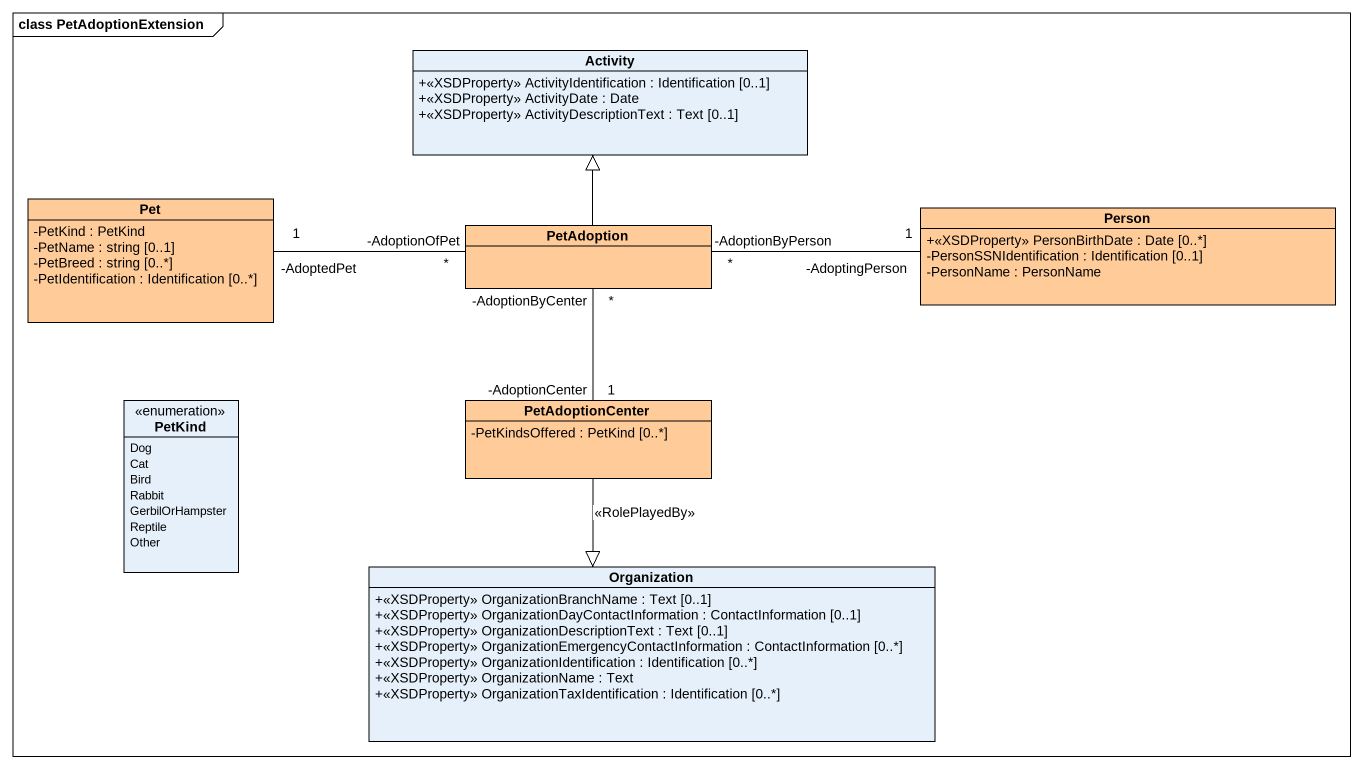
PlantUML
@startuml
mainframe class PetAdoptionExtension
hide circle
hide empty members
skinparam classAttributeIconSize 0
class Activity {
  +<<XSDProperty>> ActivityIdentification : Identification [0..1]
  +<<XSDProperty>> ActivityDate : Date
  +<<XSDProperty>> ActivityDescriptionText : Text [0..1]
}
class Pet #FFCC99 {
  -PetKind : PetKind
  -PetName : string [0..1]
  -PetBreed : string [0..*]
  -PetIdentification : Identification [0..*]
}
class "Person" as Person_ #FFCC99 {
  +<<XSDProperty>> PersonBirthDate : Date [0..*]
  -PersonSSNIdentification : Identification [0..1]
  -PersonName : PersonName
}
class PetAdoption #FFCC99
enum PetKind {
  Dog
  Cat
  Bird
  Rabbit
  GerbilOrHampster
  Reptile
  Other
}
class PetAdoptionCenter #FFCC99 {
  -PetKindsOffered : PetKind [0..*]
}
class Organization {
  +<<XSDProperty>> OrganizationBranchName : Text [0..1]
  +<<XSDProperty>> OrganizationDayContactInformation : ContactInformation [0..1]
  +<<XSDProperty>> OrganizationDescriptionText : Text [0..1]
  +<<XSDProperty>> OrganizationEmergencyContactInformation : ContactInformation [0..*]
  +<<XSDProperty>> OrganizationIdentification : Identification [0..*]
  +<<XSDProperty>> OrganizationName : Text
  +<<XSDProperty>> OrganizationTaxIdentification : Identification [0..*]
}
Pet "1\n-AdoptedPet" -right- "*\n-AdoptionOfPet" PetAdoption
PetAdoption -up-|> Activity
PetAdoption "*\n-AdoptionByPerson" -right- "1\n-AdoptingPerson" Person_
PetAdoption "-AdoptionByCenter\n*" -- "1\n-AdoptionCenter" PetAdoptionCenter
PetAdoptionCenter --|> Organization : <<RolePlayedBy>>
@enduml
